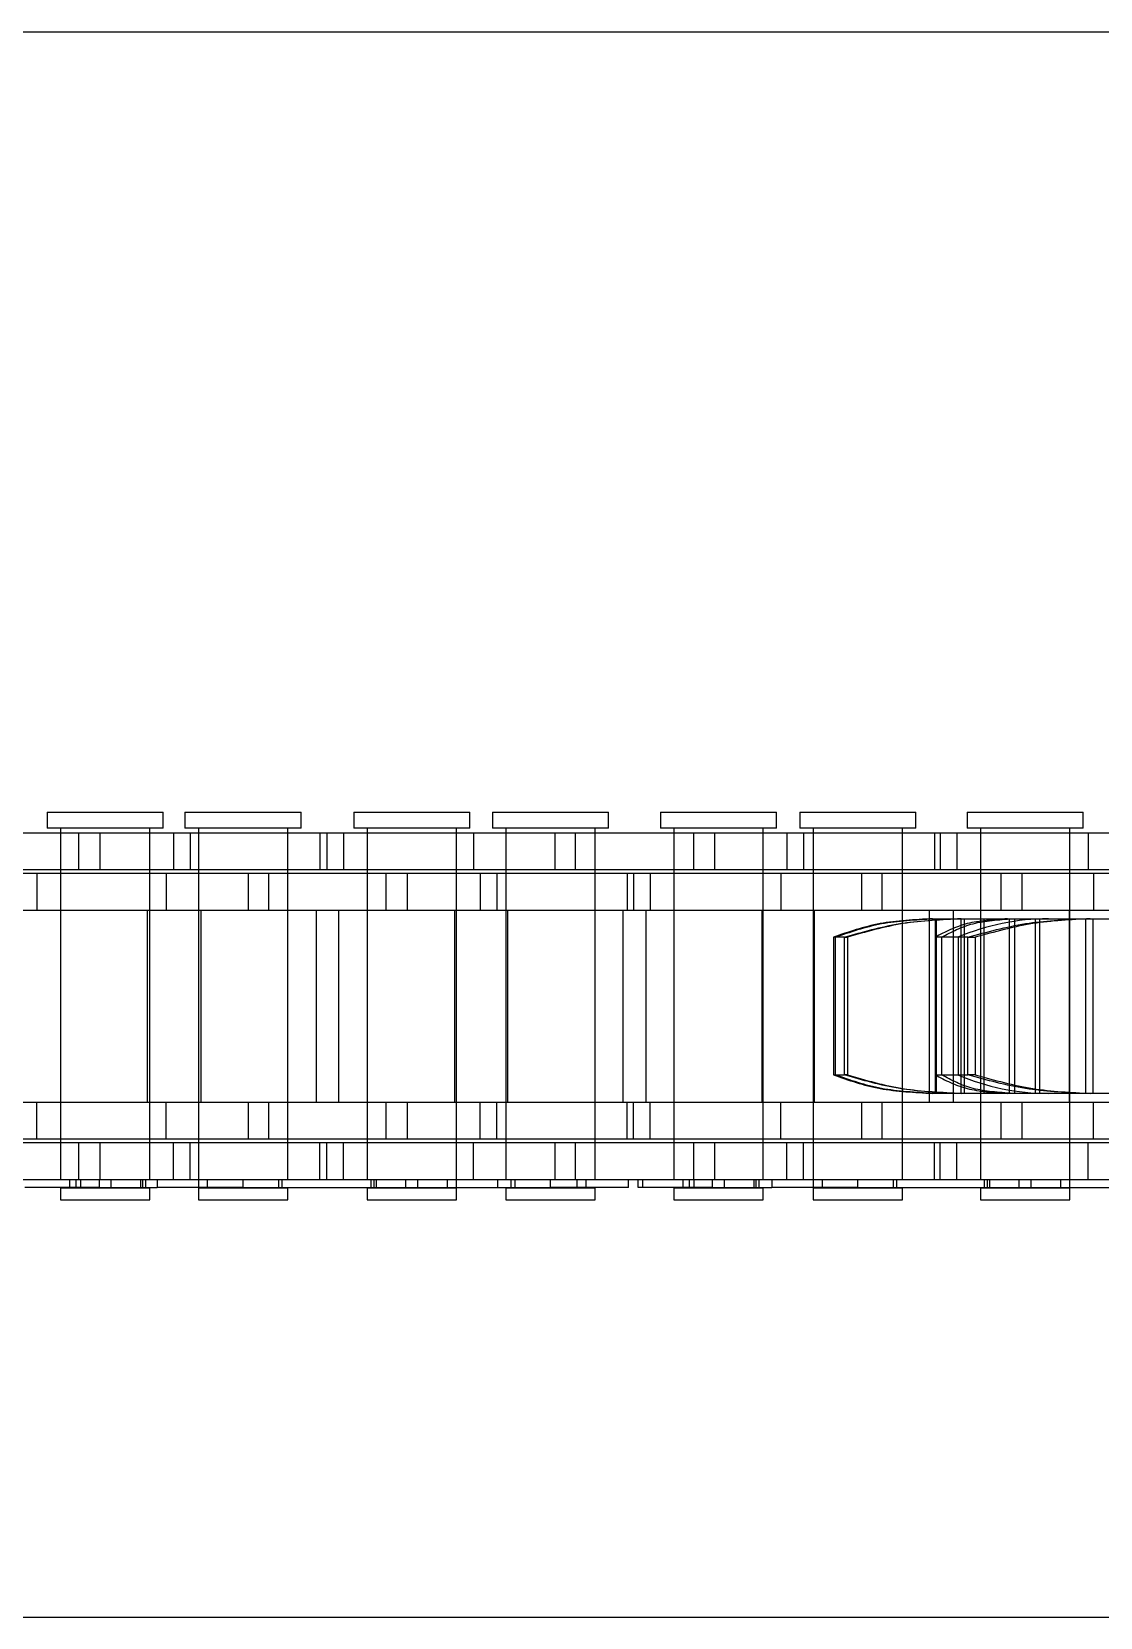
# Model space of a CAD drawing. Header units: metres. Extents: x 0 to 21025, y 0 to 14850.
# Drawn here: x 2302.8 to 2347, y 9056.1 to 9121.6 of the extents above; entities that cross this region are included whole.
import ezdxf

# ---------------------------------------------------------------- set-up
doc = ezdxf.new("R2010")
doc.units = ezdxf.units.M
doc.header["$LTSCALE"] = 25
doc.linetypes.add('HIDDEN2', pattern=[4.7625, 3.175, -1.5875])
doc.layers.add('SL4', color=4, linetype='Continuous')
doc.layers.add('ST1', color=7, linetype='HIDDEN2')

msp = doc.modelspace()

# ---------------------------------------------------------------- linework, layer by layer
at = {"layer": 'SL4'}
for p, q in [((2085.807, 9121.619), (2875.564, 9121.619)), ((2085.802, 9056.144), (2875.564, 9056.144))]:
    msp.add_line(p, q, dxfattribs=at)
at = {"layer": 'ST1'}
for p, q in [((2303.487, 9089.384), (2308.284, 9089.384)), ((2303.487, 9089.384), (2303.487, 9088.725)), ((2308.284, 9088.725), (2308.284, 9089.384)), ((2309.18, 9089.384), (2313.977, 9089.384)), ((2309.18, 9089.384), (2309.18, 9088.725)), ((2313.977, 9088.725), (2313.977, 9089.384)), ((2316.157, 9089.384), (2320.954, 9089.384)), ((2316.157, 9089.384), (2316.157, 9088.725)), ((2320.954, 9088.725), (2320.954, 9089.384)), ((2321.88, 9089.384), (2326.677, 9089.384)), ((2321.88, 9089.384), (2321.88, 9088.725)), ((2326.677, 9088.725), (2326.677, 9089.384)), ((2328.827, 9089.384), (2333.624, 9089.384)), ((2328.827, 9089.384), (2328.827, 9088.725)), ((2333.624, 9088.725), (2333.624, 9089.384)), ((2334.58, 9089.384), (2339.377, 9089.384)), ((2334.58, 9089.384), (2334.58, 9088.725)), ((2339.377, 9088.725), (2339.377, 9089.384)), ((2341.497, 9089.384), (2346.294, 9089.384)), ((2341.497, 9089.384), (2341.497, 9088.725)), ((2346.294, 9088.725), (2346.294, 9089.384)), ((2308.284, 9088.725), (2303.487, 9088.725)), ((2304.04, 9088.725), (2304.04, 9074.227)), ((2307.73, 9074.227), (2307.73, 9088.725)), ((2313.977, 9088.725), (2309.18, 9088.725)), ((2309.734, 9088.725), (2309.734, 9074.227)), ((2313.424, 9074.227), (2313.424, 9088.725)), ((2320.954, 9088.725), (2316.157, 9088.725)), ((2316.71, 9088.725), (2316.71, 9074.227)), ((2320.4, 9074.227), (2320.4, 9088.725)), ((2326.677, 9088.725), (2321.88, 9088.725)), ((2322.434, 9088.725), (2322.434, 9074.227)), ((2326.124, 9074.227), (2326.124, 9088.725)), ((2333.624, 9088.725), (2328.827, 9088.725)), ((2329.38, 9088.725), (2329.38, 9074.227)), ((2333.07, 9074.227), (2333.07, 9088.725)), ((2339.377, 9088.725), (2334.58, 9088.725)), ((2335.134, 9088.725), (2335.134, 9074.227)), ((2338.824, 9074.227), (2338.824, 9088.725)), ((2346.294, 9088.725), (2341.497, 9088.725)), ((2342.05, 9088.725), (2342.05, 9074.227)), ((2345.74, 9074.227), (2345.74, 9088.725)), ((2295.704, 9088.541), (2304.799, 9088.541)), ((2304.04, 9088.541), (2304.04, 9087.021)), ((2304.799, 9088.541), (2305.659, 9088.541)), ((2304.799, 9087.021), (2304.799, 9088.541)), ((2305.659, 9088.541), (2314.754, 9088.541)), ((2305.659, 9088.541), (2305.659, 9087.021)), ((2307.73, 9087.021), (2307.73, 9088.541)), ((2308.71, 9088.541), (2308.71, 9087.021)), ((2309.396, 9088.541), (2309.396, 9087.021)), ((2309.734, 9088.541), (2309.734, 9087.021)), ((2313.424, 9087.021), (2313.424, 9088.541)), ((2314.754, 9088.541), (2314.754, 9087.021)), ((2314.754, 9088.541), (2321.104, 9088.541)), ((2315.045, 9088.541), (2315.045, 9087.021)), ((2315.731, 9088.541), (2315.731, 9087.021)), ((2316.71, 9088.541), (2316.71, 9087.021)), ((2320.4, 9087.021), (2320.4, 9088.541)), ((2321.104, 9088.541), (2321.104, 9087.021)), ((2321.104, 9088.541), (2330.199, 9088.541)), ((2322.434, 9088.541), (2322.434, 9087.021)), ((2324.475, 9087.021), (2324.475, 9088.541)), ((2325.305, 9088.541), (2325.305, 9087.021)), ((2326.124, 9087.021), (2326.124, 9088.541)), ((2329.38, 9088.541), (2329.38, 9087.021)), ((2330.199, 9088.541), (2331.059, 9088.541)), ((2330.199, 9087.021), (2330.199, 9088.541)), ((2331.059, 9088.541), (2340.154, 9088.541)), ((2331.059, 9088.541), (2331.059, 9087.021)), ((2333.07, 9087.021), (2333.07, 9088.541)), ((2334.05, 9088.541), (2334.05, 9087.021)), ((2334.736, 9088.541), (2334.736, 9087.021)), ((2335.134, 9088.541), (2335.134, 9087.021)), ((2338.824, 9087.021), (2338.824, 9088.541)), ((2340.154, 9088.541), (2340.154, 9087.021)), ((2340.154, 9088.541), (2346.504, 9088.541)), ((2340.385, 9088.541), (2340.385, 9087.021)), ((2341.071, 9088.541), (2341.071, 9087.021)), ((2342.05, 9088.541), (2342.05, 9087.021)), ((2345.74, 9087.021), (2345.74, 9088.541)), ((2346.504, 9088.541), (2346.504, 9087.021)), ((2346.504, 9088.541), (2355.599, 9088.541)), ((2295.704, 9087.021), (2304.799, 9087.021)), ((2302.054, 9086.869), (2308.404, 9086.869)), ((2303.061, 9086.869), (2303.061, 9085.349)), ((2304.04, 9086.869), (2304.04, 9085.349)), ((2304.799, 9087.021), (2305.659, 9087.021)), ((2305.659, 9087.021), (2314.754, 9087.021)), ((2307.73, 9085.349), (2307.73, 9086.869)), ((2308.404, 9086.869), (2308.404, 9085.349)), ((2308.404, 9086.869), (2317.499, 9086.869)), ((2309.734, 9086.869), (2309.734, 9085.349)), ((2311.805, 9085.349), (2311.805, 9086.869)), ((2312.635, 9086.869), (2312.635, 9085.349)), ((2313.424, 9085.349), (2313.424, 9086.869)), ((2314.754, 9087.021), (2321.104, 9087.021)), ((2316.71, 9086.869), (2316.71, 9085.349)), ((2317.499, 9086.869), (2318.359, 9086.869)), ((2317.499, 9085.349), (2317.499, 9086.869)), ((2318.359, 9086.869), (2327.454, 9086.869)), ((2318.359, 9086.869), (2318.359, 9085.349)), ((2320.4, 9085.349), (2320.4, 9086.869)), ((2321.104, 9087.021), (2330.199, 9087.021)), ((2321.38, 9086.869), (2321.38, 9085.349)), ((2322.066, 9086.869), (2322.066, 9085.349)), ((2322.434, 9086.869), (2322.434, 9085.349)), ((2326.124, 9085.349), (2326.124, 9086.869)), ((2327.454, 9086.869), (2327.454, 9085.349)), ((2327.454, 9086.869), (2333.804, 9086.869)), ((2327.715, 9086.869), (2327.715, 9085.349)), ((2328.401, 9086.869), (2328.401, 9085.349)), ((2329.38, 9086.869), (2329.38, 9085.349)), ((2330.199, 9087.021), (2331.059, 9087.021)), ((2331.059, 9087.021), (2340.154, 9087.021)), ((2333.07, 9085.349), (2333.07, 9086.869)), ((2333.804, 9086.869), (2333.804, 9085.349)), ((2333.804, 9086.869), (2342.899, 9086.869)), ((2335.134, 9086.869), (2335.134, 9085.349)), ((2337.145, 9085.349), (2337.145, 9086.869)), ((2337.975, 9086.869), (2337.975, 9085.349)), ((2338.824, 9085.349), (2338.824, 9086.869)), ((2340.154, 9087.021), (2346.504, 9087.021)), ((2342.05, 9086.869), (2342.05, 9085.349)), ((2342.899, 9086.869), (2343.759, 9086.869)), ((2342.899, 9085.349), (2342.899, 9086.869)), ((2343.759, 9086.869), (2352.854, 9086.869)), ((2343.759, 9086.869), (2343.759, 9085.349)), ((2345.74, 9085.349), (2345.74, 9086.869)), ((2346.504, 9087.021), (2355.599, 9087.021)), ((2346.72, 9086.869), (2346.72, 9085.349)), ((2302.054, 9085.349), (2308.404, 9085.349)), ((2304.04, 9085.349), (2304.04, 9077.419)), ((2307.619, 9085.349), (2307.619, 9077.419)), ((2307.73, 9077.419), (2307.73, 9085.349)), ((2308.404, 9085.349), (2317.499, 9085.349)), ((2309.734, 9085.349), (2309.734, 9077.419)), ((2309.845, 9077.419), (2309.845, 9085.349)), ((2313.424, 9077.419), (2313.424, 9085.349)), ((2314.595, 9085.349), (2314.595, 9077.419)), ((2315.539, 9077.419), (2315.539, 9085.349)), ((2316.71, 9085.349), (2316.71, 9077.419)), ((2317.499, 9085.349), (2318.359, 9085.349)), ((2318.359, 9085.349), (2327.454, 9085.349)), ((2320.319, 9085.349), (2320.319, 9077.419)), ((2320.4, 9077.419), (2320.4, 9085.349)), ((2322.434, 9085.349), (2322.434, 9077.419)), ((2322.515, 9077.419), (2322.515, 9085.349)), ((2326.124, 9077.419), (2326.124, 9085.349)), ((2327.265, 9085.349), (2327.265, 9077.419)), ((2327.454, 9085.349), (2333.804, 9085.349)), ((2328.239, 9077.419), (2328.239, 9085.349)), ((2329.38, 9085.349), (2329.38, 9077.419)), ((2333.019, 9085.349), (2333.019, 9077.419)), ((2333.07, 9077.419), (2333.07, 9085.349)), ((2333.804, 9085.349), (2342.899, 9085.349)), ((2335.134, 9085.349), (2335.134, 9077.419)), ((2335.185, 9077.419), (2335.185, 9085.349)), ((2338.824, 9077.419), (2338.824, 9085.349)), ((2339.935, 9085.349), (2339.935, 9077.419)), ((2340.939, 9077.419), (2340.939, 9085.349)), ((2342.05, 9085.349), (2342.05, 9077.419)), ((2342.899, 9085.349), (2343.759, 9085.349)), ((2343.759, 9085.349), (2352.854, 9085.349)), ((2345.719, 9085.349), (2345.719, 9077.419)), ((2345.74, 9077.419), (2345.74, 9085.349)), ((2340.066, 9084.989), (2341.12, 9084.989)), ((2340.186, 9077.779), (2340.186, 9084.989)), ((2340.229, 9077.779), (2340.229, 9084.989)), ((2341.12, 9084.989), (2341.249, 9084.989)), ((2341.249, 9077.779), (2341.249, 9084.989)), ((2341.249, 9084.989), (2343.159, 9084.989)), ((2341.384, 9077.779), (2341.384, 9084.989)), ((2342.206, 9077.779), (2342.206, 9084.989)), ((2343.159, 9084.989), (2346.284, 9084.989)), ((2343.255, 9077.779), (2343.255, 9084.989)), ((2343.471, 9077.779), (2343.471, 9084.989)), ((2344.323, 9077.779), (2344.323, 9084.989)), ((2344.504, 9077.779), (2344.504, 9084.989)), ((2346.284, 9084.989), (2346.408, 9084.989)), ((2346.408, 9077.779), (2346.408, 9084.989)), ((2346.408, 9084.989), (2350.161, 9084.989)), ((2346.704, 9077.779), (2346.704, 9084.989)), ((2336.433, 9084.227), (2335.977, 9084.227)), ((2335.977, 9084.227), (2335.977, 9078.541)), ((2336.057, 9078.541), (2336.057, 9084.227)), ((2336.433, 9078.541), (2336.433, 9084.227)), ((2336.433, 9084.227), (2336.553, 9084.227)), ((2336.553, 9084.227), (2336.553, 9078.541)), ((2341.529, 9084.227), (2340.175, 9084.227)), ((2340.175, 9084.227), (2340.175, 9078.541)), ((2340.447, 9078.541), (2340.447, 9084.227)), ((2341.121, 9084.227), (2341.121, 9078.541)), ((2341.529, 9078.541), (2341.529, 9084.227)), ((2341.529, 9084.227), (2341.835, 9084.227)), ((2341.835, 9084.227), (2341.835, 9078.541)), ((2335.977, 9078.541), (2336.433, 9078.541)), ((2336.553, 9078.541), (2336.433, 9078.541)), ((2340.175, 9078.541), (2341.529, 9078.541)), ((2341.835, 9078.541), (2341.529, 9078.541)), ((2341.12, 9077.779), (2340.066, 9077.779)), ((2341.249, 9077.779), (2341.12, 9077.779)), ((2343.159, 9077.779), (2341.249, 9077.779)), ((2346.284, 9077.779), (2343.159, 9077.779)), ((2346.408, 9077.779), (2346.284, 9077.779)), ((2350.161, 9077.779), (2346.408, 9077.779)), ((2302.054, 9077.419), (2308.404, 9077.419)), ((2303.061, 9075.899), (2303.061, 9077.419)), ((2304.04, 9077.419), (2304.04, 9075.899)), ((2307.73, 9075.899), (2307.73, 9077.419)), ((2308.404, 9075.899), (2308.404, 9077.419)), ((2308.404, 9077.419), (2317.499, 9077.419)), ((2309.734, 9077.419), (2309.734, 9075.899)), ((2311.805, 9075.899), (2311.805, 9077.419)), ((2312.635, 9077.419), (2312.635, 9075.899)), ((2313.424, 9075.899), (2313.424, 9077.419)), ((2316.71, 9077.419), (2316.71, 9075.899)), ((2317.499, 9077.419), (2318.359, 9077.419)), ((2317.499, 9075.899), (2317.499, 9077.419)), ((2318.359, 9077.419), (2327.454, 9077.419)), ((2318.359, 9077.419), (2318.359, 9075.899)), ((2320.4, 9075.899), (2320.4, 9077.419)), ((2321.38, 9075.899), (2321.38, 9077.419)), ((2322.066, 9075.899), (2322.066, 9077.419)), ((2322.434, 9077.419), (2322.434, 9075.899)), ((2326.124, 9075.899), (2326.124, 9077.419)), ((2327.454, 9075.899), (2327.454, 9077.419)), ((2327.454, 9077.419), (2333.804, 9077.419)), ((2327.715, 9075.899), (2327.715, 9077.419)), ((2328.401, 9075.899), (2328.401, 9077.419)), ((2329.38, 9077.419), (2329.38, 9075.899)), ((2333.07, 9075.899), (2333.07, 9077.419)), ((2333.804, 9075.899), (2333.804, 9077.419)), ((2333.804, 9077.419), (2342.899, 9077.419)), ((2335.134, 9077.419), (2335.134, 9075.899)), ((2337.145, 9075.899), (2337.145, 9077.419)), ((2337.975, 9077.419), (2337.975, 9075.899)), ((2338.824, 9075.899), (2338.824, 9077.419)), ((2342.05, 9077.419), (2342.05, 9075.899)), ((2342.899, 9077.419), (2343.759, 9077.419)), ((2342.899, 9075.899), (2342.899, 9077.419)), ((2343.759, 9077.419), (2352.854, 9077.419)), ((2343.759, 9077.419), (2343.759, 9075.899)), ((2345.74, 9075.899), (2345.74, 9077.419)), ((2346.72, 9075.899), (2346.72, 9077.419)), ((2295.704, 9075.747), (2304.799, 9075.747)), ((2302.054, 9075.899), (2308.404, 9075.899)), ((2304.04, 9075.747), (2304.04, 9074.227)), ((2304.799, 9075.747), (2305.659, 9075.747)), ((2304.799, 9074.227), (2304.799, 9075.747)), ((2305.659, 9075.747), (2314.754, 9075.747)), ((2305.659, 9075.747), (2305.659, 9074.227)), ((2307.73, 9074.227), (2307.73, 9075.747)), ((2308.404, 9075.899), (2317.499, 9075.899)), ((2308.71, 9074.227), (2308.71, 9075.747)), ((2309.396, 9074.227), (2309.396, 9075.747)), ((2309.734, 9075.747), (2309.734, 9073.894)), ((2313.424, 9074.227), (2313.424, 9075.747)), ((2314.754, 9074.227), (2314.754, 9075.747)), ((2314.754, 9075.747), (2321.104, 9075.747)), ((2315.045, 9074.227), (2315.045, 9075.747)), ((2315.731, 9074.227), (2315.731, 9075.747)), ((2316.71, 9075.747), (2316.71, 9074.227)), ((2317.499, 9075.899), (2318.359, 9075.899)), ((2318.359, 9075.899), (2327.454, 9075.899)), ((2320.4, 9073.894), (2320.4, 9075.747)), ((2321.104, 9074.227), (2321.104, 9075.747)), ((2321.104, 9075.747), (2330.199, 9075.747)), ((2322.434, 9075.747), (2322.434, 9074.227)), ((2324.475, 9074.227), (2324.475, 9075.747)), ((2325.305, 9075.747), (2325.305, 9074.227)), ((2326.124, 9074.227), (2326.124, 9075.747)), ((2327.454, 9075.899), (2333.804, 9075.899)), ((2329.38, 9075.747), (2329.38, 9074.227)), ((2330.199, 9075.747), (2331.059, 9075.747)), ((2330.199, 9074.227), (2330.199, 9075.747)), ((2331.059, 9075.747), (2340.154, 9075.747)), ((2331.059, 9075.747), (2331.059, 9074.227)), ((2333.07, 9074.227), (2333.07, 9075.747)), ((2333.804, 9075.899), (2342.899, 9075.899)), ((2334.05, 9074.227), (2334.05, 9075.747)), ((2334.736, 9074.227), (2334.736, 9075.747)), ((2335.134, 9075.747), (2335.134, 9073.894)), ((2338.824, 9074.227), (2338.824, 9075.747)), ((2340.154, 9074.227), (2340.154, 9075.747)), ((2340.154, 9075.747), (2346.504, 9075.747)), ((2340.385, 9074.227), (2340.385, 9075.747)), ((2341.071, 9074.227), (2341.071, 9075.747)), ((2342.05, 9075.747), (2342.05, 9074.227)), ((2342.899, 9075.899), (2343.759, 9075.899)), ((2343.759, 9075.899), (2352.854, 9075.899)), ((2345.74, 9073.894), (2345.74, 9075.747)), ((2346.504, 9074.227), (2346.504, 9075.747)), ((2346.504, 9075.747), (2355.599, 9075.747)), ((2295.704, 9074.227), (2304.799, 9074.227)), ((2304.409, 9074.227), (2304.409, 9073.858)), ((2304.68, 9073.894), (2304.68, 9074.227)), ((2304.799, 9074.227), (2305.659, 9074.227)), ((2304.882, 9073.894), (2304.882, 9074.227)), ((2305.642, 9073.894), (2305.642, 9074.227)), ((2305.659, 9074.227), (2314.754, 9074.227)), ((2306.129, 9073.894), (2306.129, 9074.227)), ((2307.361, 9073.858), (2307.361, 9074.227)), ((2307.44, 9073.894), (2307.44, 9074.227)), ((2307.561, 9073.894), (2307.561, 9074.227)), ((2308.027, 9074.227), (2308.027, 9073.894)), ((2310.103, 9074.227), (2310.103, 9073.858)), ((2311.579, 9073.894), (2311.579, 9074.227)), ((2313.055, 9073.858), (2313.055, 9074.227)), ((2313.198, 9073.894), (2313.198, 9074.227)), ((2314.754, 9074.227), (2321.104, 9074.227)), ((2316.879, 9073.894), (2316.879, 9074.227)), ((2317.001, 9073.894), (2317.001, 9074.227)), ((2317.079, 9074.227), (2317.079, 9073.858)), ((2318.312, 9073.894), (2318.312, 9074.227)), ((2318.799, 9073.894), (2318.799, 9074.227)), ((2320.031, 9073.858), (2320.031, 9074.227)), ((2321.104, 9074.227), (2330.199, 9074.227)), ((2322.107, 9073.894), (2322.107, 9074.227)), ((2322.66, 9073.894), (2322.66, 9074.227)), ((2322.803, 9074.227), (2322.803, 9073.858)), ((2324.279, 9073.894), (2324.279, 9074.227)), ((2325.386, 9073.894), (2325.386, 9074.227)), ((2325.755, 9073.858), (2325.755, 9074.227)), ((2327.51, 9073.894), (2327.51, 9074.227)), ((2327.901, 9073.894), (2327.901, 9074.227)), ((2328.104, 9073.894), (2328.104, 9074.227)), ((2329.749, 9074.227), (2329.749, 9073.858)), ((2330.02, 9073.894), (2330.02, 9074.227)), ((2330.199, 9074.227), (2331.059, 9074.227)), ((2330.222, 9073.894), (2330.222, 9074.227)), ((2330.982, 9073.894), (2330.982, 9074.227)), ((2331.059, 9074.227), (2340.154, 9074.227)), ((2331.469, 9073.894), (2331.469, 9074.227)), ((2332.701, 9073.858), (2332.701, 9074.227)), ((2332.78, 9073.894), (2332.78, 9074.227)), ((2332.901, 9073.894), (2332.901, 9074.227)), ((2333.427, 9074.227), (2333.427, 9073.894)), ((2335.503, 9074.227), (2335.503, 9073.858)), ((2336.979, 9073.894), (2336.979, 9074.227)), ((2338.455, 9073.858), (2338.455, 9074.227)), ((2338.598, 9073.894), (2338.598, 9074.227)), ((2340.154, 9074.227), (2346.504, 9074.227)), ((2342.22, 9073.894), (2342.22, 9074.227)), ((2342.341, 9073.894), (2342.341, 9074.227)), ((2342.419, 9074.227), (2342.419, 9073.858)), ((2343.652, 9073.894), (2343.652, 9074.227)), ((2344.139, 9073.894), (2344.139, 9074.227)), ((2345.371, 9073.858), (2345.371, 9074.227)), ((2346.504, 9074.227), (2355.599, 9074.227)), ((2305.642, 9073.894), (2302.561, 9073.894)), ((2307.73, 9073.858), (2304.04, 9073.858)), ((2304.04, 9073.858), (2304.04, 9073.384)), ((2305.642, 9073.894), (2308.027, 9073.894)), ((2307.73, 9073.384), (2307.73, 9073.858)), ((2311.579, 9073.894), (2308.027, 9073.894)), ((2313.424, 9073.858), (2309.734, 9073.858)), ((2309.734, 9073.858), (2309.734, 9073.384)), ((2311.579, 9073.894), (2324.279, 9073.894)), ((2313.424, 9073.384), (2313.424, 9073.858)), ((2320.4, 9073.858), (2316.71, 9073.858)), ((2316.71, 9073.858), (2316.71, 9073.384)), ((2320.4, 9073.384), (2320.4, 9073.858)), ((2326.124, 9073.858), (2322.434, 9073.858)), ((2322.434, 9073.858), (2322.434, 9073.384)), ((2327.51, 9073.894), (2324.279, 9073.894)), ((2326.124, 9073.384), (2326.124, 9073.858)), ((2330.982, 9073.894), (2327.901, 9073.894)), ((2333.07, 9073.858), (2329.38, 9073.858)), ((2329.38, 9073.858), (2329.38, 9073.384)), ((2330.982, 9073.894), (2333.427, 9073.894)), ((2333.07, 9073.384), (2333.07, 9073.858)), ((2336.979, 9073.894), (2333.427, 9073.894)), ((2338.824, 9073.858), (2335.134, 9073.858)), ((2335.134, 9073.858), (2335.134, 9073.384)), ((2336.979, 9073.894), (2349.679, 9073.894)), ((2338.824, 9073.384), (2338.824, 9073.858)), ((2345.74, 9073.858), (2342.05, 9073.858)), ((2342.05, 9073.858), (2342.05, 9073.384)), ((2345.74, 9073.384), (2345.74, 9073.858)), ((2304.04, 9073.384), (2307.73, 9073.384)), ((2309.734, 9073.384), (2313.424, 9073.384)), ((2316.71, 9073.384), (2320.4, 9073.384)), ((2322.434, 9073.384), (2326.124, 9073.384)), ((2329.38, 9073.384), (2333.07, 9073.384)), ((2335.134, 9073.384), (2338.824, 9073.384)), ((2342.05, 9073.384), (2345.74, 9073.384)), ((2085.802, 9056.144), (2875.564, 9056.144))]:
    msp.add_line(p, q, dxfattribs=at)
for centre, start, end in [((2344.872, 9075.371), 90.09202, 112.96021), ((2344.872, 9087.396), 247.03979, 269.90798)]:
    msp.add_arc(centre, 9.618, start, end, dxfattribs=at)
for points, knots in [([(2340.066, 9084.989), (2339.324, 9084.951), (2337.838, 9084.875), (2336.598, 9084.443), (2335.977, 9084.227)], [0, 0, 0, 0, 0.49948, 1, 1, 1, 1]), ([(2336.057, 9084.227), (2336.671, 9084.443), (2337.897, 9084.875), (2339.372, 9084.951), (2340.11, 9084.989)], [0, 0, 0, 0, 0.500152, 1, 1, 1, 1]), ([(2336.433, 9084.227), (2337.181, 9084.443), (2338.675, 9084.875), (2340.306, 9084.951), (2341.12, 9084.989)], [0, 0, 0, 0, 0.500529, 1, 1, 1, 1]), ([(2341.254, 9084.989), (2340.439, 9084.951), (2338.806, 9084.875), (2337.305, 9084.443), (2336.553, 9084.227)], [0, 0, 0, 0, 0.4994594, 1, 1, 1, 1]), ([(2343.159, 9084.989), (2342.58, 9084.951), (2341.42, 9084.875), (2340.59, 9084.443), (2340.175, 9084.227)], [0, 0, 0, 0, 0.499427, 1, 1, 1, 1]), ([(2340.447, 9084.227), (2340.852, 9084.443), (2341.662, 9084.875), (2342.805, 9084.951), (2343.376, 9084.989)], [0, 0, 0, 0, 0.500133, 1, 1, 1, 1]), ([(2341.529, 9084.227), (2342.321, 9084.443), (2343.903, 9084.875), (2345.491, 9084.951), (2346.284, 9084.989)], [0, 0, 0, 0, 0.500514, 1, 1, 1, 1]), ([(2346.581, 9084.989), (2345.791, 9084.951), (2344.209, 9084.876), (2342.627, 9084.443), (2341.835, 9084.227)], [0, 0, 0, 0, 0.499098, 1, 1, 1, 1]), ([(2335.977, 9078.541), (2336.598, 9078.324), (2337.838, 9077.892), (2339.324, 9077.816), (2340.066, 9077.779)], [0, 0, 0, 0, 0.500513, 1, 1, 1, 1]), ([(2340.11, 9077.779), (2339.373, 9077.816), (2337.898, 9077.892), (2336.672, 9078.324), (2336.057, 9078.541)], [0, 0, 0, 0, 0.499124, 1, 1, 1, 1]), ([(2341.12, 9077.779), (2340.306, 9077.816), (2338.676, 9077.892), (2337.181, 9078.324), (2336.433, 9078.541)], [0, 0, 0, 0, 0.499464, 1, 1, 1, 1]), ([(2336.553, 9078.541), (2337.305, 9078.324), (2338.806, 9077.892), (2340.439, 9077.816), (2341.254, 9077.779)], [0, 0, 0, 0, 0.5005336, 1, 1, 1, 1]), ([(2340.175, 9078.541), (2340.59, 9078.324), (2341.42, 9077.892), (2342.58, 9077.816), (2343.159, 9077.779)], [0, 0, 0, 0, 0.500372, 1, 1, 1, 1]), ([(2343.376, 9077.779), (2342.806, 9077.816), (2341.663, 9077.892), (2340.852, 9078.324), (2340.447, 9078.541)], [0, 0, 0, 0, 0.499098, 1, 1, 1, 1]), ([(2346.284, 9077.779), (2345.491, 9077.816), (2343.903, 9077.892), (2342.321, 9078.324), (2341.529, 9078.541)], [0, 0, 0, 0, 0.499479, 1, 1, 1, 1]), ([(2341.835, 9078.541), (2342.626, 9078.324), (2344.208, 9077.892), (2345.79, 9077.816), (2346.581, 9077.779)], [0, 0, 0, 0, 0.500133, 1, 1, 1, 1])]:
    msp.add_open_spline(points, degree=3, knots=knots, dxfattribs=at)

doc.saveas('drawing.dxf')
